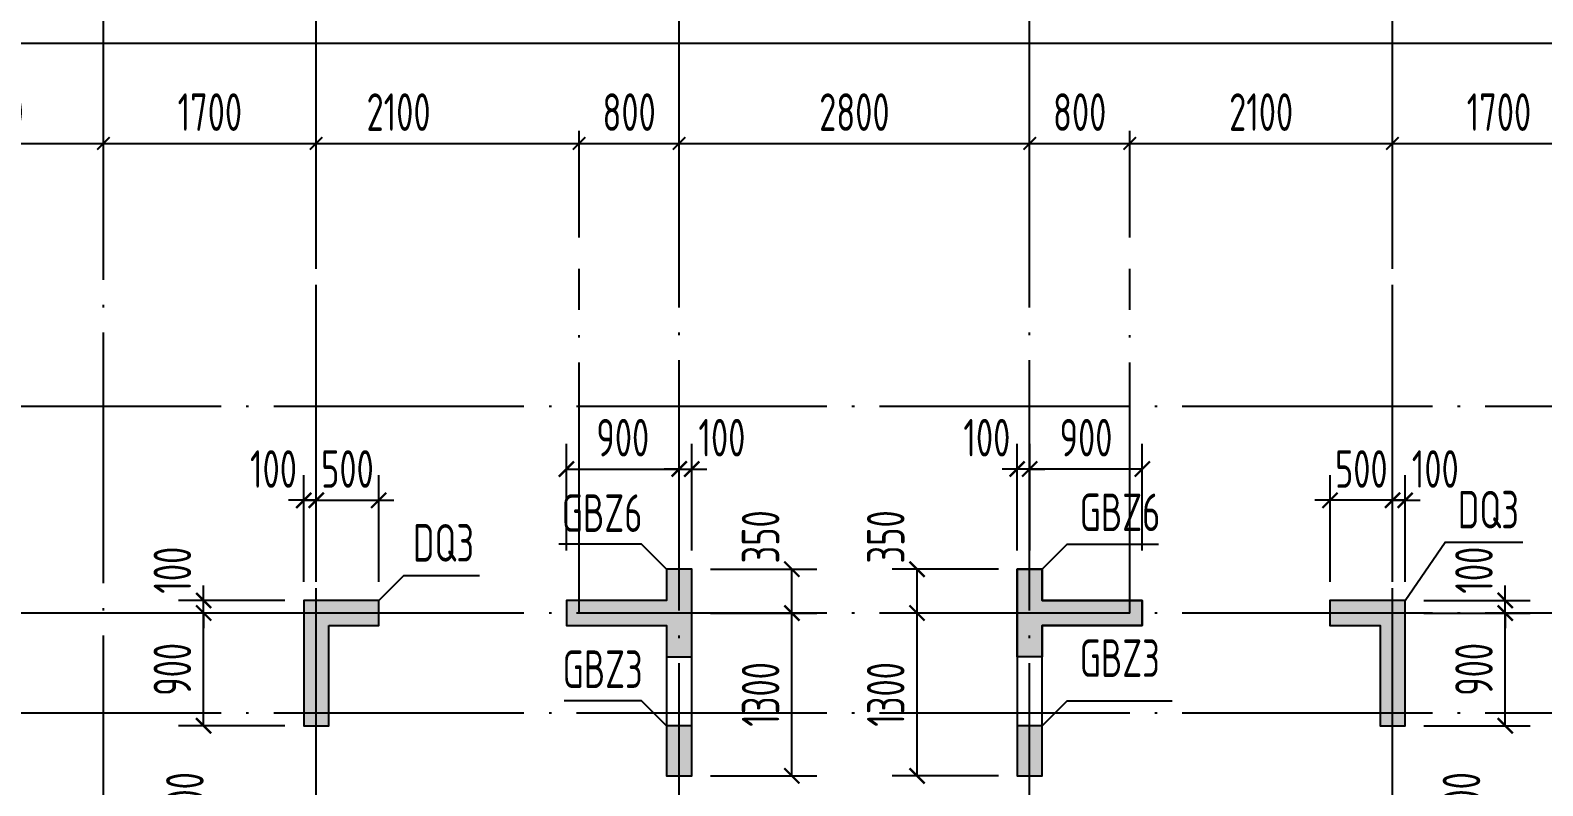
# Model space of a CAD drawing. Extents: x -812054 to 22247, y -644080 to 1003627.
# Drawn here: x -474868 to -462783, y -351005 to -344973 of the extents above; entities that cross this region are included whole.
import ezdxf
from ezdxf.enums import TextEntityAlignment as Align

# ---------------------------------------------------------------- set-up
doc = ezdxf.new("R2010")
doc.units = 0
doc.header["$LTSCALE"] = 1000
doc.linetypes.add('DOTE', pattern=[2.42, 2, -0.2, 0.02, -0.2])
doc.layers.get('0').update_dxf_attribs({"linetype": 'CONTINUOUS'})
doc.layers.get('DEFPOINTS').update_dxf_attribs({"linetype": 'CONTINUOUS'})
for name, color, linetype in [('A-AXIS', 1, 'CONTINUOUS'), ('A-DOTE', 10, 'DOTE'), ('S-Q墙实线', 6, 'CONTINUOUS'), ('S-Q墙标注', 3, 'CONTINUOUS'), ('S-X详图填充', 252, 'CONTINUOUS'), ('S-X详图实线', 4, 'CONTINUOUS'), ('S-Y一般标注', 3, 'CONTINUOUS'), ('S-Z柱编号', 6, 'CONTINUOUS')]:
    doc.layers.add(name, color=color, linetype=linetype)
doc.styles.add('TSSD_DIMENSION', font='Tssdeng.shx', dxfattribs={"width": 0.7, "bigfont": 'tssdchn.shx'})
doc.styles.add('TSSD_REIN', font='tssdeng.shx', dxfattribs={"width": 0.7, "height": 300, "bigfont": 'tssdchn.shx'})
doc.styles.add('结构文字', font='zstxt.shx', dxfattribs={"width": 0.7, "bigfont": 'zshz.shx'})
doc.dimstyles.new('STRUCK', dxfattribs={"dimtxt": 400, "dimasz": 121, "dimexe": 200, "dimexo": 150, "dimgap": 115, "dimtad": 1, "dimdec": 0, "dimdsep": 46, "dimtxsty": '结构文字', "dimblk": 'ARCHTICK', "dimcen": 400, "dimclrd": 3, "dimclre": 3, "dimclrt": 7, "dimadec": 0, "dimazin": 0, "dimtfac": 1, "dimtdec": 0, "dimtix": 1, "dimtmove": 2, "dimatfit": 3, "dimldrblk": '_DIMX', "dimfxl": 1, "dimtolj": 1, "dimtzin": 0, "dimarcsym": 0})
doc.dimstyles.new('TSSD_100_100', dxfattribs={"dimtxt": 300, "dimasz": 100, "dimexe": 100, "dimexo": 250, "dimgap": 100, "dimtad": 1, "dimdec": 0, "dimzin": 0, "dimdsep": 46, "dimtxsty": 'TSSD_DIMENSION', "dimblk": 'ARCHTICK', "dimcen": 0, "dimdle": 100, "dimclrt": 7, "dimadec": 0, "dimazin": 0, "dimtfac": 1, "dimtdec": 0, "dimtix": 1, "dimtmove": 2, "dimatfit": 3, "dimldrblk": 'ARCHTICK', "dimfxl": 1, "dimtolj": 1, "dimtzin": 0, "dimarcsym": 0})

# ---------------------------------------------------------------- blocks, each defined once
blk = doc.blocks.new('_ArchTick')
at = {"color": 0, "linetype": 'ByBlock', "const_width": 0.15}
blk.add_lwpolyline([(-0.5, -0.5), (0.5, 0.5)], dxfattribs=at)
blk = doc.blocks.new('*D139')
at = {"layer": 'DEFPOINTS', "color": 0, "transparency": 16777216}
for p in [(11100, 19250), (9300, 18250), (11100, 18250)]:
    blk.add_point(p, dxfattribs=at)
at = {"layer": 'S-Y一般标注', "color": 0, "lineweight": -2, "transparency": 16777216}
for p, q in [((9300, 18500), (9300, 19350)), ((11100, 18500), (11100, 19350)), ((9200, 19250), (11200, 19250))]:
    blk.add_line(p, q, dxfattribs=at)
at = {"layer": 'S-Y一般标注', "color": 0, "lineweight": -2, "transparency": 16777216, "xscale": 100, "yscale": 100, "zscale": 100, "rotation": 180}
blk.add_blockref('_ArchTick', (9300, 19250), dxfattribs=at)
at = {"layer": 'S-Y一般标注', "color": 0, "lineweight": -2, "transparency": 16777216, "xscale": 100, "yscale": 100, "zscale": 100}
blk.add_blockref('_ArchTick', (11100, 19250), dxfattribs=at)
at = {"layer": 'S-Y一般标注', "color": 7, "transparency": 16777216, "insert": (10200, 19500), "char_height": 300, "attachment_point": 5, "style": 'TSSD_DIMENSION'}
blk.add_mtext('\\A1;1800', dxfattribs=at)
blk = doc.blocks.new('*D140')
at = {"layer": 'DEFPOINTS', "color": 0, "transparency": 16777216}
for p in [(12800, 19250), (11100, 18250), (12800, 18250)]:
    blk.add_point(p, dxfattribs=at)
at = {"layer": 'S-Y一般标注', "color": 0, "lineweight": -2, "transparency": 16777216}
for p, q in [((11100, 18500), (11100, 19350)), ((12800, 18500), (12800, 19350)), ((11000, 19250), (12900, 19250))]:
    blk.add_line(p, q, dxfattribs=at)
at = {"layer": 'S-Y一般标注', "color": 0, "lineweight": -2, "transparency": 16777216, "xscale": 100, "yscale": 100, "zscale": 100, "rotation": 180}
blk.add_blockref('_ArchTick', (11100, 19250), dxfattribs=at)
at = {"layer": 'S-Y一般标注', "color": 0, "lineweight": -2, "transparency": 16777216, "xscale": 100, "yscale": 100, "zscale": 100}
blk.add_blockref('_ArchTick', (12800, 19250), dxfattribs=at)
at = {"layer": 'S-Y一般标注', "color": 7, "transparency": 16777216, "insert": (11950, 19500), "char_height": 300, "attachment_point": 5, "style": 'TSSD_DIMENSION'}
blk.add_mtext('\\A1;1700', dxfattribs=at)
blk = doc.blocks.new('*D141')
at = {"layer": 'DEFPOINTS', "color": 0, "transparency": 16777216}
for p in [(14900, 19250), (12800, 18250), (14900, 18250)]:
    blk.add_point(p, dxfattribs=at)
at = {"layer": 'S-Y一般标注', "color": 0, "lineweight": -2, "transparency": 16777216}
for p, q in [((12800, 18500), (12800, 19350)), ((14900, 18500), (14900, 19350)), ((12700, 19250), (15000, 19250))]:
    blk.add_line(p, q, dxfattribs=at)
at = {"layer": 'S-Y一般标注', "color": 0, "lineweight": -2, "transparency": 16777216, "xscale": 100, "yscale": 100, "zscale": 100, "rotation": 180}
blk.add_blockref('_ArchTick', (12800, 19250), dxfattribs=at)
at = {"layer": 'S-Y一般标注', "color": 0, "lineweight": -2, "transparency": 16777216, "xscale": 100, "yscale": 100, "zscale": 100}
blk.add_blockref('_ArchTick', (14900, 19250), dxfattribs=at)
at = {"layer": 'S-Y一般标注', "color": 7, "transparency": 16777216, "insert": (13458, 19500), "char_height": 300, "attachment_point": 5, "style": 'TSSD_DIMENSION'}
blk.add_mtext('\\A1;2100', dxfattribs=at)
blk = doc.blocks.new('*D142')
at = {"layer": 'DEFPOINTS', "color": 0, "transparency": 16777216}
for p in [(18500, 19250), (15700, 18250), (18500, 18250)]:
    blk.add_point(p, dxfattribs=at)
at = {"layer": 'S-Y一般标注', "color": 0, "lineweight": -2, "transparency": 16777216}
for p, q in [((15700, 18500), (15700, 19350)), ((18500, 18500), (18500, 19350)), ((15600, 19250), (18600, 19250))]:
    blk.add_line(p, q, dxfattribs=at)
at = {"layer": 'S-Y一般标注', "color": 0, "lineweight": -2, "transparency": 16777216, "xscale": 100, "yscale": 100, "zscale": 100, "rotation": 180}
blk.add_blockref('_ArchTick', (15700, 19250), dxfattribs=at)
at = {"layer": 'S-Y一般标注', "color": 0, "lineweight": -2, "transparency": 16777216, "xscale": 100, "yscale": 100, "zscale": 100}
blk.add_blockref('_ArchTick', (18500, 19250), dxfattribs=at)
at = {"layer": 'S-Y一般标注', "color": 7, "transparency": 16777216, "insert": (17100, 19500), "char_height": 300, "attachment_point": 5, "style": 'TSSD_DIMENSION'}
blk.add_mtext('\\A1;2800', dxfattribs=at)
blk = doc.blocks.new('*D143')
at = {"layer": 'DEFPOINTS', "color": 0, "transparency": 16777216}
for p in [(19300, 19250), (18500, 18250), (19300, 18250)]:
    blk.add_point(p, dxfattribs=at)
at = {"layer": 'S-Y一般标注', "color": 0, "lineweight": -2, "transparency": 16777216}
for p, q in [((18500, 18500), (18500, 19350)), ((19300, 18500), (19300, 19350)), ((18400, 19250), (19400, 19250))]:
    blk.add_line(p, q, dxfattribs=at)
at = {"layer": 'S-Y一般标注', "color": 0, "lineweight": -2, "transparency": 16777216, "xscale": 100, "yscale": 100, "zscale": 100, "rotation": 180}
blk.add_blockref('_ArchTick', (18500, 19250), dxfattribs=at)
at = {"layer": 'S-Y一般标注', "color": 0, "lineweight": -2, "transparency": 16777216, "xscale": 100, "yscale": 100, "zscale": 100}
blk.add_blockref('_ArchTick', (19300, 19250), dxfattribs=at)
at = {"layer": 'S-Y一般标注', "color": 7, "transparency": 16777216, "insert": (18900, 19500), "char_height": 300, "attachment_point": 5, "style": 'TSSD_DIMENSION'}
blk.add_mtext('\\A1;800', dxfattribs=at)
blk = doc.blocks.new('*D144')
at = {"layer": 'DEFPOINTS', "color": 0, "transparency": 16777216}
for p in [(23100, 19250), (21400, 18250), (23100, 18250)]:
    blk.add_point(p, dxfattribs=at)
at = {"layer": 'S-Y一般标注', "color": 0, "lineweight": -2, "transparency": 16777216}
for p, q in [((21400, 18500), (21400, 19350)), ((23100, 18500), (23100, 19350)), ((21300, 19250), (23200, 19250))]:
    blk.add_line(p, q, dxfattribs=at)
at = {"layer": 'S-Y一般标注', "color": 0, "lineweight": -2, "transparency": 16777216, "xscale": 100, "yscale": 100, "zscale": 100, "rotation": 180}
blk.add_blockref('_ArchTick', (21400, 19250), dxfattribs=at)
at = {"layer": 'S-Y一般标注', "color": 0, "lineweight": -2, "transparency": 16777216, "xscale": 100, "yscale": 100, "zscale": 100}
blk.add_blockref('_ArchTick', (23100, 19250), dxfattribs=at)
at = {"layer": 'S-Y一般标注', "color": 7, "transparency": 16777216, "insert": (22250, 19500), "char_height": 300, "attachment_point": 5, "style": 'TSSD_DIMENSION'}
blk.add_mtext('\\A1;1700', dxfattribs=at)
blk = doc.blocks.new('*D159')
at = {"layer": 'DEFPOINTS', "color": 0, "transparency": 16777216}
for p in [(54600, 20050), (4600, 18250), (54600, 18250)]:
    blk.add_point(p, dxfattribs=at)
at = {"layer": 'S-Y一般标注', "color": 0, "lineweight": -2, "transparency": 16777216}
for p, q in [((4600, 18500), (4600, 20150)), ((54600, 18500), (54600, 20150)), ((4500, 20050), (54700, 20050))]:
    blk.add_line(p, q, dxfattribs=at)
at = {"layer": 'S-Y一般标注', "color": 0, "lineweight": -2, "transparency": 16777216, "xscale": 100, "yscale": 100, "zscale": 100, "rotation": 180}
blk.add_blockref('_ArchTick', (4600, 20050), dxfattribs=at)
at = {"layer": 'S-Y一般标注', "color": 0, "lineweight": -2, "transparency": 16777216, "xscale": 100, "yscale": 100, "zscale": 100}
blk.add_blockref('_ArchTick', (54600, 20050), dxfattribs=at)
at = {"layer": 'S-Y一般标注', "color": 7, "transparency": 16777216, "insert": (29600, 20300), "char_height": 300, "attachment_point": 5, "style": 'TSSD_DIMENSION'}
blk.add_mtext('\\A1;50000', dxfattribs=at)
blk = doc.blocks.new('*D170')
at = {"layer": 'DEFPOINTS', "color": 0, "transparency": 16777216}
for p in [(15700, 19250), (14900, 18250), (15700, 18250)]:
    blk.add_point(p, dxfattribs=at)
at = {"layer": 'S-Y一般标注', "color": 0, "lineweight": -2, "transparency": 16777216}
for p, q in [((14900, 18500), (14900, 19350)), ((15700, 18500), (15700, 19350)), ((14800, 19250), (15800, 19250))]:
    blk.add_line(p, q, dxfattribs=at)
at = {"layer": 'S-Y一般标注', "color": 0, "lineweight": -2, "transparency": 16777216, "xscale": 100, "yscale": 100, "zscale": 100, "rotation": 180}
blk.add_blockref('_ArchTick', (14900, 19250), dxfattribs=at)
at = {"layer": 'S-Y一般标注', "color": 0, "lineweight": -2, "transparency": 16777216, "xscale": 100, "yscale": 100, "zscale": 100}
blk.add_blockref('_ArchTick', (15700, 19250), dxfattribs=at)
at = {"layer": 'S-Y一般标注', "color": 7, "transparency": 16777216, "insert": (15300, 19500), "char_height": 300, "attachment_point": 5, "style": 'TSSD_DIMENSION'}
blk.add_mtext('\\A1;800', dxfattribs=at)
blk = doc.blocks.new('*D171')
at = {"layer": 'DEFPOINTS', "color": 0, "transparency": 16777216}
for p in [(21400, 19250), (19300, 18250), (21400, 18250)]:
    blk.add_point(p, dxfattribs=at)
at = {"layer": 'S-Y一般标注', "color": 0, "lineweight": -2, "transparency": 16777216}
for p, q in [((19300, 18500), (19300, 19350)), ((21400, 18500), (21400, 19350)), ((19200, 19250), (21500, 19250))]:
    blk.add_line(p, q, dxfattribs=at)
at = {"layer": 'S-Y一般标注', "color": 0, "lineweight": -2, "transparency": 16777216, "xscale": 100, "yscale": 100, "zscale": 100, "rotation": 180}
blk.add_blockref('_ArchTick', (19300, 19250), dxfattribs=at)
at = {"layer": 'S-Y一般标注', "color": 0, "lineweight": -2, "transparency": 16777216, "xscale": 100, "yscale": 100, "zscale": 100}
blk.add_blockref('_ArchTick', (21400, 19250), dxfattribs=at)
at = {"layer": 'S-Y一般标注', "color": 7, "transparency": 16777216, "insert": (20350, 19500), "char_height": 300, "attachment_point": 5, "style": 'TSSD_DIMENSION'}
blk.add_mtext('\\A1;2100', dxfattribs=at)
blk = doc.blocks.new('*D2036')
at = {"layer": 'DEFPOINTS', "color": 0, "transparency": 16777216}
for p in [(-474183, -351326), (-474183, -351426), (-473383, -351326)]:
    blk.add_point(p, dxfattribs=at)
at = {"layer": 'S-Q墙标注', "color": 3, "lineweight": -2, "transparency": 16777216}
for p, q in [((-473383, -351326), (-473383, -351205)), ((-474033, -351326), (-473183, -351326)), ((-474033, -351426), (-473183, -351426)), ((-473383, -351426), (-473383, -351326)), ((-473383, -351426), (-473383, -351547))]:
    blk.add_line(p, q, dxfattribs=at)
at = {"layer": 'S-Q墙标注', "color": 3, "lineweight": -2, "transparency": 16777216, "xscale": 121, "yscale": 121, "zscale": 121}
for p, rotation in [((-473383, -351326), 270), ((-473383, -351426), 90)]:
    blk.add_blockref('_ArchTick', p, dxfattribs=dict(at, rotation=rotation))
at = {"layer": 'S-Q墙标注', "color": 7, "transparency": 16777216, "insert": (-473633, -351084), "char_height": 300, "attachment_point": 5, "rotation": 90, "style": 'TSSD_REIN'}
blk.add_mtext('\\A1;100', dxfattribs=at)
blk = doc.blocks.new('_DIMX')
blk.add_line((-150, 0), (150, 0))
at = {"const_width": 50}
blk.add_lwpolyline([(-70, -70), (70, 70)], dxfattribs=at)
blk = doc.blocks.new('*D2043')
at = {"layer": 'DEFPOINTS', "color": 0, "transparency": 16777216}
for p in [(-473483, -349626), (-472683, -349626), (-472683, -350526)]:
    blk.add_point(p, dxfattribs=at)
at = {"layer": 'S-Q墙标注', "color": 3, "lineweight": -2, "transparency": 16777216}
for p, q in [((-472833, -349626), (-473683, -349626)), ((-473483, -350526), (-473483, -349626)), ((-472833, -350526), (-473683, -350526))]:
    blk.add_line(p, q, dxfattribs=at)
at = {"layer": 'S-Q墙标注', "color": 3, "lineweight": -2, "transparency": 16777216, "xscale": 121, "yscale": 121, "zscale": 121}
for p, rotation in [((-473483, -349626), 90), ((-473483, -350526), 270)]:
    blk.add_blockref('_ArchTick', p, dxfattribs=dict(at, rotation=rotation))
at = {"layer": 'S-Q墙标注', "color": 7, "transparency": 16777216, "insert": (-473733, -350076), "char_height": 300, "attachment_point": 5, "rotation": 90, "style": 'TSSD_REIN'}
blk.add_mtext('\\A1;900', dxfattribs=at)
blk = doc.blocks.new('*D2044')
at = {"layer": 'DEFPOINTS', "color": 0, "transparency": 16777216}
for p in [(-473483, -349526), (-472683, -349526), (-472683, -349626)]:
    blk.add_point(p, dxfattribs=at)
at = {"layer": 'S-Q墙标注', "color": 3, "lineweight": -2, "transparency": 16777216}
for p, q in [((-473483, -349526), (-473483, -349405)), ((-472833, -349526), (-473683, -349526)), ((-473483, -349626), (-473483, -349526)), ((-472833, -349626), (-473683, -349626)), ((-473483, -349626), (-473483, -349747))]:
    blk.add_line(p, q, dxfattribs=at)
at = {"layer": 'S-Q墙标注', "color": 3, "lineweight": -2, "transparency": 16777216, "xscale": 121, "yscale": 121, "zscale": 121}
for p, rotation in [((-473483, -349526), 270), ((-473483, -349626), 90)]:
    blk.add_blockref('_ArchTick', p, dxfattribs=dict(at, rotation=rotation))
at = {"layer": 'S-Q墙标注', "color": 7, "transparency": 16777216, "insert": (-473733, -349284), "char_height": 300, "attachment_point": 5, "rotation": 90, "style": 'TSSD_REIN'}
blk.add_mtext('\\A1;100', dxfattribs=at)
blk = doc.blocks.new('*D2045')
at = {"layer": 'DEFPOINTS', "color": 0, "transparency": 16777216}
for p in [(-472583, -348726), (-472683, -349526), (-472583, -349526)]:
    blk.add_point(p, dxfattribs=at)
at = {"layer": 'S-Q墙标注', "color": 3, "lineweight": -2, "transparency": 16777216}
for p, q in [((-472683, -349376), (-472683, -348526)), ((-472583, -349376), (-472583, -348526)), ((-472683, -348726), (-472804, -348726)), ((-472683, -348726), (-472583, -348726)), ((-472583, -348726), (-472462, -348726))]:
    blk.add_line(p, q, dxfattribs=at)
at = {"layer": 'S-Q墙标注', "color": 3, "lineweight": -2, "transparency": 16777216, "xscale": 121, "yscale": 121, "zscale": 121}
blk.add_blockref('_ArchTick', (-472683, -348726), dxfattribs=at)
at = {"layer": 'S-Q墙标注', "color": 3, "lineweight": -2, "transparency": 16777216, "xscale": 121, "yscale": 121, "zscale": 121, "rotation": 180}
blk.add_blockref('_ArchTick', (-472583, -348726), dxfattribs=at)
at = {"layer": 'S-Q墙标注', "color": 7, "transparency": 16777216, "insert": (-472925, -348476), "char_height": 300, "attachment_point": 5, "style": 'TSSD_REIN'}
blk.add_mtext('\\A1;100', dxfattribs=at)
blk = doc.blocks.new('*D2046')
at = {"layer": 'DEFPOINTS', "color": 0, "transparency": 16777216}
for p in [(-472084, -348726), (-472583, -349526), (-472084, -349526)]:
    blk.add_point(p, dxfattribs=at)
at = {"layer": 'S-Q墙标注', "color": 3, "lineweight": -2, "transparency": 16777216}
for p, q in [((-472583, -349376), (-472583, -348526)), ((-472084, -349376), (-472084, -348526)), ((-472583, -348726), (-472704, -348726)), ((-472583, -348726), (-472084, -348726)), ((-472084, -348726), (-471963, -348726))]:
    blk.add_line(p, q, dxfattribs=at)
at = {"layer": 'S-Q墙标注', "color": 3, "lineweight": -2, "transparency": 16777216, "xscale": 121, "yscale": 121, "zscale": 121}
blk.add_blockref('_ArchTick', (-472583, -348726), dxfattribs=at)
at = {"layer": 'S-Q墙标注', "color": 3, "lineweight": -2, "transparency": 16777216, "xscale": 121, "yscale": 121, "zscale": 121, "rotation": 180}
blk.add_blockref('_ArchTick', (-472084, -348726), dxfattribs=at)
at = {"layer": 'S-Q墙标注', "color": 7, "transparency": 16777216, "insert": (-472334, -348476), "char_height": 300, "attachment_point": 5, "style": 'TSSD_REIN'}
blk.add_mtext('\\A1;500', dxfattribs=at)
blk = doc.blocks.new('*D2067')
at = {"layer": 'DEFPOINTS', "color": 0, "transparency": 16777216}
for p in [(-463183, -351326), (-462383, -351326), (-462383, -351426)]:
    blk.add_point(p, dxfattribs=at)
at = {"layer": 'S-Q墙标注', "color": 3, "lineweight": -2, "transparency": 16777216}
for p, q in [((-463183, -351326), (-463183, -351205)), ((-462533, -351326), (-463383, -351326)), ((-462533, -351426), (-463383, -351426)), ((-463183, -351426), (-463183, -351326)), ((-463183, -351426), (-463183, -351547))]:
    blk.add_line(p, q, dxfattribs=at)
at = {"layer": 'S-Q墙标注', "color": 3, "lineweight": -2, "transparency": 16777216, "xscale": 121, "yscale": 121, "zscale": 121}
for p, rotation in [((-463183, -351326), 270), ((-463183, -351426), 90)]:
    blk.add_blockref('_ArchTick', p, dxfattribs=dict(at, rotation=rotation))
at = {"layer": 'S-Q墙标注', "color": 7, "transparency": 16777216, "insert": (-463433, -351084), "char_height": 300, "attachment_point": 5, "rotation": 90, "style": 'TSSD_REIN'}
blk.add_mtext('\\A1;100', dxfattribs=at)
blk = doc.blocks.new('*D2074')
at = {"layer": 'DEFPOINTS', "color": 0, "transparency": 16777216}
for p in [(-463883, -349626), (-463083, -349626), (-463883, -350526)]:
    blk.add_point(p, dxfattribs=at)
at = {"layer": 'S-Q墙标注', "color": 3, "lineweight": -2, "transparency": 16777216}
for p, q in [((-463733, -349626), (-462883, -349626)), ((-463083, -350526), (-463083, -349626)), ((-463733, -350526), (-462883, -350526))]:
    blk.add_line(p, q, dxfattribs=at)
at = {"layer": 'S-Q墙标注', "color": 3, "lineweight": -2, "transparency": 16777216, "xscale": 121, "yscale": 121, "zscale": 121}
for p, rotation in [((-463083, -349626), 90), ((-463083, -350526), 270)]:
    blk.add_blockref('_ArchTick', p, dxfattribs=dict(at, rotation=rotation))
at = {"layer": 'S-Q墙标注', "color": 7, "transparency": 16777216, "insert": (-463333, -350076), "char_height": 300, "attachment_point": 5, "rotation": 90, "style": 'TSSD_REIN'}
blk.add_mtext('\\A1;900', dxfattribs=at)
blk = doc.blocks.new('*D2075')
at = {"layer": 'DEFPOINTS', "color": 0, "transparency": 16777216}
for p in [(-463883, -349526), (-463083, -349526), (-463883, -349626)]:
    blk.add_point(p, dxfattribs=at)
at = {"layer": 'S-Q墙标注', "color": 3, "lineweight": -2, "transparency": 16777216}
for p, q in [((-463083, -349526), (-463083, -349405)), ((-463733, -349526), (-462883, -349526)), ((-463083, -349626), (-463083, -349526)), ((-463733, -349626), (-462883, -349626)), ((-463083, -349626), (-463083, -349747))]:
    blk.add_line(p, q, dxfattribs=at)
at = {"layer": 'S-Q墙标注', "color": 3, "lineweight": -2, "transparency": 16777216, "xscale": 121, "yscale": 121, "zscale": 121}
for p, rotation in [((-463083, -349526), 270), ((-463083, -349626), 90)]:
    blk.add_blockref('_ArchTick', p, dxfattribs=dict(at, rotation=rotation))
at = {"layer": 'S-Q墙标注', "color": 7, "transparency": 16777216, "insert": (-463333, -349284), "char_height": 300, "attachment_point": 5, "rotation": 90, "style": 'TSSD_REIN'}
blk.add_mtext('\\A1;100', dxfattribs=at)
blk = doc.blocks.new('*D2076')
at = {"layer": 'DEFPOINTS', "color": 0, "transparency": 16777216}
for p in [(-463983, -348726), (-463983, -349526), (-463883, -349526)]:
    blk.add_point(p, dxfattribs=at)
at = {"layer": 'S-Q墙标注', "color": 3, "lineweight": -2, "transparency": 16777216}
for p, q in [((-463983, -349376), (-463983, -348526)), ((-463883, -349376), (-463883, -348526)), ((-463983, -348726), (-464104, -348726)), ((-463883, -348726), (-463983, -348726)), ((-463883, -348726), (-463762, -348726))]:
    blk.add_line(p, q, dxfattribs=at)
at = {"layer": 'S-Q墙标注', "color": 3, "lineweight": -2, "transparency": 16777216, "xscale": 121, "yscale": 121, "zscale": 121}
blk.add_blockref('_ArchTick', (-463983, -348726), dxfattribs=at)
at = {"layer": 'S-Q墙标注', "color": 3, "lineweight": -2, "transparency": 16777216, "xscale": 121, "yscale": 121, "zscale": 121, "rotation": 180}
blk.add_blockref('_ArchTick', (-463883, -348726), dxfattribs=at)
at = {"layer": 'S-Q墙标注', "color": 7, "transparency": 16777216, "insert": (-463642, -348476), "char_height": 300, "attachment_point": 5, "style": 'TSSD_REIN'}
blk.add_mtext('\\A1;100', dxfattribs=at)
blk = doc.blocks.new('*D2077')
at = {"layer": 'DEFPOINTS', "color": 0, "transparency": 16777216}
for p in [(-464483, -348726), (-464483, -349526), (-463983, -349526)]:
    blk.add_point(p, dxfattribs=at)
at = {"layer": 'S-Q墙标注', "color": 3, "lineweight": -2, "transparency": 16777216}
for p, q in [((-464483, -349376), (-464483, -348526)), ((-463983, -349376), (-463983, -348526)), ((-464483, -348726), (-464604, -348726)), ((-463983, -348726), (-464483, -348726)), ((-463983, -348726), (-463862, -348726))]:
    blk.add_line(p, q, dxfattribs=at)
at = {"layer": 'S-Q墙标注', "color": 3, "lineweight": -2, "transparency": 16777216, "xscale": 121, "yscale": 121, "zscale": 121}
blk.add_blockref('_ArchTick', (-464483, -348726), dxfattribs=at)
at = {"layer": 'S-Q墙标注', "color": 3, "lineweight": -2, "transparency": 16777216, "xscale": 121, "yscale": 121, "zscale": 121, "rotation": 180}
blk.add_blockref('_ArchTick', (-463983, -348726), dxfattribs=at)
at = {"layer": 'S-Q墙标注', "color": 7, "transparency": 16777216, "insert": (-464233, -348476), "char_height": 300, "attachment_point": 5, "style": 'TSSD_REIN'}
blk.add_mtext('\\A1;500', dxfattribs=at)
blk = doc.blocks.new('*D2390')
at = {"layer": 'DEFPOINTS', "color": 0, "transparency": 16777216}
for p in [(-469583, -349626), (-468783, -349626), (-469583, -350926)]:
    blk.add_point(p, dxfattribs=at)
at = {"layer": 'S-Q墙标注', "color": 3, "lineweight": -2, "transparency": 16777216}
for p, q in [((-469433, -349626), (-468583, -349626)), ((-468783, -350926), (-468783, -349626)), ((-469433, -350926), (-468583, -350926))]:
    blk.add_line(p, q, dxfattribs=at)
at = {"layer": 'S-Q墙标注', "color": 3, "lineweight": -2, "transparency": 16777216, "xscale": 121, "yscale": 121, "zscale": 121}
for p, rotation in [((-468783, -349626), 90), ((-468783, -350926), 270)]:
    blk.add_blockref('_ArchTick', p, dxfattribs=dict(at, rotation=rotation))
at = {"layer": 'S-Q墙标注', "color": 7, "transparency": 16777216, "insert": (-469033, -350276), "char_height": 300, "attachment_point": 5, "rotation": 90, "style": 'TSSD_REIN'}
blk.add_mtext('\\A1;1300', dxfattribs=at)
blk = doc.blocks.new('*D2391')
at = {"layer": 'DEFPOINTS', "color": 0, "transparency": 16777216}
for p in [(-469583, -349276), (-468783, -349276), (-469583, -349626)]:
    blk.add_point(p, dxfattribs=at)
at = {"layer": 'S-Q墙标注', "color": 3, "lineweight": -2, "transparency": 16777216}
for p, q in [((-469433, -349276), (-468583, -349276)), ((-468783, -349626), (-468783, -349276)), ((-469433, -349626), (-468583, -349626))]:
    blk.add_line(p, q, dxfattribs=at)
at = {"layer": 'S-Q墙标注', "color": 3, "lineweight": -2, "transparency": 16777216, "xscale": 121, "yscale": 121, "zscale": 121}
for p, rotation in [((-468783, -349276), 90), ((-468783, -349626), 270)]:
    blk.add_blockref('_ArchTick', p, dxfattribs=dict(at, rotation=rotation))
at = {"layer": 'S-Q墙标注', "color": 7, "transparency": 16777216, "insert": (-469033, -349018), "char_height": 300, "attachment_point": 5, "rotation": 90, "style": 'TSSD_REIN'}
blk.add_mtext('\\A1;350', dxfattribs=at)
blk = doc.blocks.new('*D2392')
at = {"layer": 'DEFPOINTS', "color": 0, "transparency": 16777216}
for p in [(-469683, -348476), (-470584, -349276), (-469683, -349276)]:
    blk.add_point(p, dxfattribs=at)
at = {"layer": 'S-Q墙标注', "color": 3, "lineweight": -2, "transparency": 16777216}
for p, q in [((-470584, -349126), (-470584, -348276)), ((-469683, -349126), (-469683, -348276)), ((-470584, -348476), (-469683, -348476))]:
    blk.add_line(p, q, dxfattribs=at)
at = {"layer": 'S-Q墙标注', "color": 3, "lineweight": -2, "transparency": 16777216, "xscale": 121, "yscale": 121, "zscale": 121, "rotation": 180}
blk.add_blockref('_ArchTick', (-470584, -348476), dxfattribs=at)
at = {"layer": 'S-Q墙标注', "color": 3, "lineweight": -2, "transparency": 16777216, "xscale": 121, "yscale": 121, "zscale": 121}
blk.add_blockref('_ArchTick', (-469683, -348476), dxfattribs=at)
at = {"layer": 'S-Q墙标注', "color": 7, "transparency": 16777216, "insert": (-470134, -348226), "char_height": 300, "attachment_point": 5, "style": 'TSSD_REIN'}
blk.add_mtext('\\A1;900', dxfattribs=at)
blk = doc.blocks.new('*D2393')
at = {"layer": 'DEFPOINTS', "color": 0, "transparency": 16777216}
for p in [(-469583, -348476), (-469683, -349276), (-469583, -349276)]:
    blk.add_point(p, dxfattribs=at)
at = {"layer": 'S-Q墙标注', "color": 3, "lineweight": -2, "transparency": 16777216}
for p, q in [((-469683, -349126), (-469683, -348276)), ((-469583, -349126), (-469583, -348276)), ((-469683, -348476), (-469804, -348476)), ((-469683, -348476), (-469583, -348476)), ((-469583, -348476), (-469462, -348476))]:
    blk.add_line(p, q, dxfattribs=at)
at = {"layer": 'S-Q墙标注', "color": 3, "lineweight": -2, "transparency": 16777216, "xscale": 121, "yscale": 121, "zscale": 121}
blk.add_blockref('_ArchTick', (-469683, -348476), dxfattribs=at)
at = {"layer": 'S-Q墙标注', "color": 3, "lineweight": -2, "transparency": 16777216, "xscale": 121, "yscale": 121, "zscale": 121, "rotation": 180}
blk.add_blockref('_ArchTick', (-469583, -348476), dxfattribs=at)
at = {"layer": 'S-Q墙标注', "color": 7, "transparency": 16777216, "insert": (-469342, -348226), "char_height": 300, "attachment_point": 5, "style": 'TSSD_REIN'}
blk.add_mtext('\\A1;100', dxfattribs=at)
blk = doc.blocks.new('*D2394')
at = {"layer": 'DEFPOINTS', "color": 0, "transparency": 16777216}
for p in [(-467783, -349626), (-466983, -349626), (-466983, -350926)]:
    blk.add_point(p, dxfattribs=at)
at = {"layer": 'S-Q墙标注', "color": 3, "lineweight": -2, "transparency": 16777216}
for p, q in [((-467133, -349626), (-467983, -349626)), ((-467783, -350926), (-467783, -349626)), ((-467133, -350926), (-467983, -350926))]:
    blk.add_line(p, q, dxfattribs=at)
at = {"layer": 'S-Q墙标注', "color": 3, "lineweight": -2, "transparency": 16777216, "xscale": 121, "yscale": 121, "zscale": 121}
for p, rotation in [((-467783, -349626), 90), ((-467783, -350926), 270)]:
    blk.add_blockref('_ArchTick', p, dxfattribs=dict(at, rotation=rotation))
at = {"layer": 'S-Q墙标注', "color": 7, "transparency": 16777216, "insert": (-468033, -350276), "char_height": 300, "attachment_point": 5, "rotation": 90, "style": 'TSSD_REIN'}
blk.add_mtext('\\A1;1300', dxfattribs=at)
blk = doc.blocks.new('*D2395')
at = {"layer": 'DEFPOINTS', "color": 0, "transparency": 16777216}
for p in [(-467783, -349276), (-466983, -349276), (-466983, -349626)]:
    blk.add_point(p, dxfattribs=at)
at = {"layer": 'S-Q墙标注', "color": 3, "lineweight": -2, "transparency": 16777216}
for p, q in [((-467133, -349276), (-467983, -349276)), ((-467783, -349626), (-467783, -349276)), ((-467133, -349626), (-467983, -349626))]:
    blk.add_line(p, q, dxfattribs=at)
at = {"layer": 'S-Q墙标注', "color": 3, "lineweight": -2, "transparency": 16777216, "xscale": 121, "yscale": 121, "zscale": 121}
for p, rotation in [((-467783, -349276), 90), ((-467783, -349626), 270)]:
    blk.add_blockref('_ArchTick', p, dxfattribs=dict(at, rotation=rotation))
at = {"layer": 'S-Q墙标注', "color": 7, "transparency": 16777216, "insert": (-468033, -349018), "char_height": 300, "attachment_point": 5, "rotation": 90, "style": 'TSSD_REIN'}
blk.add_mtext('\\A1;350', dxfattribs=at)
blk = doc.blocks.new('*D2396')
at = {"layer": 'DEFPOINTS', "color": 0, "transparency": 16777216}
for p in [(-466883, -348476), (-466883, -349276), (-465983, -349276)]:
    blk.add_point(p, dxfattribs=at)
at = {"layer": 'S-Q墙标注', "color": 3, "lineweight": -2, "transparency": 16777216}
for p, q in [((-466883, -349126), (-466883, -348276)), ((-465983, -349126), (-465983, -348276)), ((-465983, -348476), (-466883, -348476))]:
    blk.add_line(p, q, dxfattribs=at)
at = {"layer": 'S-Q墙标注', "color": 3, "lineweight": -2, "transparency": 16777216, "xscale": 121, "yscale": 121, "zscale": 121, "rotation": 180}
blk.add_blockref('_ArchTick', (-466883, -348476), dxfattribs=at)
at = {"layer": 'S-Q墙标注', "color": 3, "lineweight": -2, "transparency": 16777216, "xscale": 121, "yscale": 121, "zscale": 121}
blk.add_blockref('_ArchTick', (-465983, -348476), dxfattribs=at)
at = {"layer": 'S-Q墙标注', "color": 7, "transparency": 16777216, "insert": (-466433, -348226), "char_height": 300, "attachment_point": 5, "style": 'TSSD_REIN'}
blk.add_mtext('\\A1;900', dxfattribs=at)
blk = doc.blocks.new('*D2397')
at = {"layer": 'DEFPOINTS', "color": 0, "transparency": 16777216}
for p in [(-466983, -348476), (-466983, -349276), (-466883, -349276)]:
    blk.add_point(p, dxfattribs=at)
at = {"layer": 'S-Q墙标注', "color": 3, "lineweight": -2, "transparency": 16777216}
for p, q in [((-466983, -349126), (-466983, -348276)), ((-466883, -349126), (-466883, -348276)), ((-466983, -348476), (-467104, -348476)), ((-466883, -348476), (-466983, -348476)), ((-466883, -348476), (-466762, -348476))]:
    blk.add_line(p, q, dxfattribs=at)
at = {"layer": 'S-Q墙标注', "color": 3, "lineweight": -2, "transparency": 16777216, "xscale": 121, "yscale": 121, "zscale": 121}
blk.add_blockref('_ArchTick', (-466983, -348476), dxfattribs=at)
at = {"layer": 'S-Q墙标注', "color": 3, "lineweight": -2, "transparency": 16777216, "xscale": 121, "yscale": 121, "zscale": 121, "rotation": 180}
blk.add_blockref('_ArchTick', (-466883, -348476), dxfattribs=at)
at = {"layer": 'S-Q墙标注', "color": 7, "transparency": 16777216, "insert": (-467225, -348226), "char_height": 300, "attachment_point": 5, "style": 'TSSD_REIN'}
blk.add_mtext('\\A1;100', dxfattribs=at)
blk = doc.blocks.new('20210726.16395156')
at = {"layer": 'A-AXIS'}
for p, q in [((11100, 18249.9), (11100, 21049.9)), ((12800, 18249.9), (12800, 21049.9)), ((15700, 18249.9), (15700, 21049.9)), ((18500, 18249.9), (18500, 21049.9)), ((21400, 18249.9), (21400, 21049.9))]:
    blk.add_line(p, q, dxfattribs=at)
at = {"layer": 'A-DOTE'}
for p, q in [((11100, 10900), (11100, 18249.9)), ((12800, 13700), (12800, 18249.9)), ((14900, 15500), (14900, 18249.9)), ((15700, 13100.3), (15700, 18249.9)), ((18500, 13100.3), (18500, 18249.9)), ((19300, 15500), (19300, 18249.9)), ((21400, 13700), (21400, 18249.9)), ((55600, 17150), (3600, 17150)), ((55600, 15500), (3600, 15500)), ((55600, 14700), (3600, 14700))]:
    blk.add_line(p, q, dxfattribs=at)
at = {"layer": 'S-Y一般标注'}
for base, p1, p2, picture, middle in [((54600, 20049.9), (4600, 18249.9), (54600, 18249.9), '*D159', (29600, 20299.9)), ((11100, 19249.9), (9300, 18249.9), (11100, 18249.9), '*D139', (10200, 19499.9)), ((12800, 19249.9), (11100, 18249.9), (12800, 18249.9), '*D140', (11950, 19499.9)), ((15700, 19249.9), (14900, 18249.9), (15700, 18249.9), '*D170', (15300, 19499.9)), ((18500, 19249.9), (15700, 18249.9), (18500, 18249.9), '*D142', (17100, 19499.9)), ((19300, 19249.9), (18500, 18249.9), (19300, 18249.9), '*D143', (18900, 19499.9)), ((21400, 19249.9), (19300, 18249.9), (21400, 18249.9), '*D171', (20350, 19499.9)), ((23100, 19249.9), (21400, 18249.9), (23100, 18249.9), '*D144', (22250, 19499.9))]:
    dim = blk.add_linear_dim(base=base, p1=p1, p2=p2, dimstyle='TSSD_100_100', dxfattribs=at)
    dim.commit()
    dim.dimension.update_dxf_attribs({"geometry": picture, "text_midpoint": middle})
dim = blk.add_linear_dim(base=(14900, 19249.9), p1=(12800, 18249.9), p2=(14900, 18249.9), dimstyle='TSSD_100_100', dxfattribs=at)
dim.commit()
dim.dimension.update_dxf_attribs({"geometry": '*D141', "text_midpoint": (13458.1, 19499.9), "dimtype": 160})

msp = doc.modelspace()

# ---------------------------------------------------------------- hatches: boundary and pattern name
at = {"layer": 'S-X详图填充'}
h = msp.add_hatch(color=256, dxfattribs=at)
h.dxf.hatch_style = 1
h.paths.add_polyline_path([(-469783.47, -349976.73), (-469583.47, -349976.73), (-469583.47, -349276.27), (-469783.47, -349276.27), (-469783.47, -349526.27), (-470583.59, -349526.27), (-470583.59, -349726.27), (-469783.47, -349726.27)])
h = msp.add_hatch(color=256, dxfattribs=at)
h.dxf.hatch_style = 1
h.paths.add_polyline_path([(-466783.47, -349976.73), (-466983.47, -349976.73), (-466983.47, -349276.27), (-466783.47, -349276.27), (-466783.47, -349526.27), (-465983.34, -349526.27), (-465983.34, -349726.27), (-466783.47, -349726.27)])
h = msp.add_hatch(color=256, dxfattribs=at)
h.dxf.hatch_style = 1
h.paths.add_polyline_path([(-472483.47, -349726.27), (-472083.55, -349726.27), (-472083.55, -349526.27), (-472683.47, -349526.27), (-472683.47, -350526.27), (-472483.47, -350526.27)])
h = msp.add_hatch(color=256, dxfattribs=at)
h.dxf.hatch_style = 1
h.paths.add_polyline_path([(-463883.47, -349526.27), (-464483.38, -349526.27), (-464483.38, -349726.27), (-464083.47, -349726.27), (-464083.47, -350526.27), (-463883.47, -350526.27)])
h = msp.add_hatch(color=256, dxfattribs=at)
h.dxf.hatch_style = 1
h.paths.add_polyline_path([(-469583.47, -350526.27), (-469783.47, -350526.27), (-469783.47, -350926.27), (-469583.47, -350926.27)])
h = msp.add_hatch(color=256, dxfattribs=at)
h.dxf.hatch_style = 1
h.paths.add_polyline_path([(-466783.47, -350526.27), (-466983.47, -350526.27), (-466983.47, -350926.27), (-466783.47, -350926.27)])

# ---------------------------------------------------------------- linework, layer by layer
at = {"layer": 'S-Q墙实线'}
msp.add_lwpolyline([(-469583.47, -349626.27), (-469583.47, -349276.27), (-469783.47, -349276.27), (-469783.47, -349526.27), (-470583.59, -349526.27), (-470583.59, -349726.27), (-469783.47, -349726.27), (-469783.47, -350926.27), (-469583.47, -350926.27), (-469583.47, -349626.27)], dxfattribs=at)
for points in [[(-466983.47, -349626.27), (-466983.47, -350926.27), (-466783.47, -350926.27), (-466783.47, -349726.27), (-465983.86, -349726.27), (-465983.86, -349526.27), (-466783.47, -349526.27), (-466783.47, -349276.27), (-466983.47, -349276.27)], [(-472483.47, -349726.27), (-472083.55, -349726.27), (-472083.55, -349526.27), (-472683.47, -349526.27), (-472683.47, -350526.27), (-472483.47, -350526.27)], [(-463883.47, -349526.27), (-464483.38, -349526.27), (-464483.38, -349726.27), (-464083.47, -349726.27), (-464083.47, -350526.27), (-463883.47, -350526.27)]]:
    msp.add_lwpolyline(points, close=True, dxfattribs=at)
at = {"layer": 'S-X详图实线'}
for points in [[(-469783.47, -349976.73), (-469583.47, -349976.73), (-469583.47, -349276.27), (-469783.47, -349276.27), (-469783.47, -349526.27), (-470583.59, -349526.27), (-470583.59, -349726.27), (-469783.47, -349726.27), (-469783.47, -349726.27)], [(-466783.47, -349976.73), (-466983.47, -349976.73), (-466983.47, -349276.27), (-466783.47, -349276.27), (-466783.47, -349526.27), (-465983.34, -349526.27), (-465983.34, -349726.27), (-466783.47, -349726.27), (-466783.47, -349726.27)], [(-472483.47, -349726.27), (-472083.55, -349726.27), (-472083.55, -349526.27), (-472683.47, -349526.27), (-472683.47, -350526.27), (-472483.47, -350526.27), (-472483.47, -349726.27)], [(-463883.47, -349526.27), (-464483.38, -349526.27), (-464483.38, -349726.27), (-464083.47, -349726.27), (-464083.47, -350526.27), (-463883.47, -350526.27), (-463883.47, -349526.27)], [(-469583.47, -350526.27), (-469783.47, -350526.27), (-469783.47, -350926.27), (-469583.47, -350926.27), (-469583.47, -350526.27)], [(-466783.47, -350526.27), (-466983.47, -350526.27), (-466983.47, -350926.27), (-466783.47, -350926.27), (-466783.47, -350526.27)]]:
    msp.add_lwpolyline(points, close=True, dxfattribs=at)
at = {"layer": 'S-Z柱编号', "color": 7}
for points in [[(-469783.53, -349276.27), (-469983.53, -349076.27), (-470645.14, -349076.27)], [(-466783.66, -349276.27), (-466583.66, -349076.27), (-465854.5, -349076.27)], [(-463883.47, -349526.27), (-463563.76, -349061.21), (-462942.97, -349061.21)], [(-472083.55, -349526.27), (-471883.55, -349326.27), (-471277.75, -349326.27)], [(-469783.47, -350526.27), (-469983.47, -350326.27), (-470603.55, -350326.27)], [(-466783.47, -350526.27), (-466583.47, -350326.27), (-465743.47, -350326.27)]]:
    msp.add_lwpolyline(points, dxfattribs=at)

# ---------------------------------------------------------------- block references
at = {"layer": 'A-DOTE'}
msp.add_blockref('20210726.16395156', (-485383.47, -365126.32), dxfattribs=at)

# ---------------------------------------------------------------- texts
at = {"layer": 'S-Z柱编号', "color": 7, "style": 'TSSD_REIN', "width": 0.7}
for s, p in [('DQ3', (-463462.03, -349040.38)), ('GBZ6', (-470621.87, -349068.52)), ('GBZ6', (-466483.66, -349061.73)), ('DQ3', (-471811.05, -349305.45)), ('GBZ3', (-466483.47, -350226.27)), ('GBZ3', (-470615.15, -350314.56))]:
    msp.add_text(s, height=300, dxfattribs=at).set_placement(p, align=Align.BOTTOM_LEFT)

# ---------------------------------------------------------------- dimensions: what is measured, and where the dimension line sits
at = {"layer": 'S-Q墙标注'}
for base, p1, p2, picture, middle in [((-469683.48, -348476.27), (-470583.59, -349276.27), (-469683.48, -349276.27), '*D2392', (-470133.53, -348226.27)), ((-472083.55, -348726.27), (-472583.47, -349526.27), (-472083.55, -349526.27), '*D2046', (-472333.51, -348476.27))]:
    dim = msp.add_linear_dim(base=base, p1=p1, p2=p2, dimstyle='STRUCK', override={"dimtxt": 300, "dimgap": 100, "dimtxsty": 'TSSD_REIN'}, dxfattribs=at)
    dim.commit()
    dim.dimension.update_dxf_attribs({"geometry": picture, "text_midpoint": middle})
for base, p1, p2, picture, middle in [((-469583.47, -348476.27), (-469683.48, -349276.27), (-469583.47, -349276.27), '*D2393', (-469341.54, -348226.27)), ((-472583.47, -348726.27), (-472683.47, -349526.27), (-472583.47, -349526.27), '*D2045', (-472925.39, -348476.27))]:
    dim = msp.add_linear_dim(base=base, p1=p1, p2=p2, dimstyle='STRUCK', override={"dimtxt": 300, "dimgap": 100, "dimtxsty": 'TSSD_REIN'}, dxfattribs=at)
    dim.commit()
    dim.dimension.update_dxf_attribs({"geometry": picture, "text_midpoint": middle, "dimtype": 160})
for base, p1, p2, angle, picture, middle in [((-466983.47, -348476.27), (-466883.46, -349276.27), (-466983.47, -349276.27), 180, '*D2397', (-467225.39, -348226.27)), ((-463983.47, -348726.27), (-463883.47, -349526.27), (-463983.47, -349526.27), 180, '*D2076', (-463641.54, -348476.27)), ((-468783.47, -349276.27), (-469583.47, -349626.27), (-469583.47, -349276.27), 90, '*D2391', (-469033.47, -349018.2)), ((-467783.47, -349276.27), (-466983.47, -349626.27), (-466983.47, -349276.27), 90, '*D2395', (-468033.47, -349018.2)), ((-473483.47, -349526.27), (-472683.47, -349626.27), (-472683.47, -349526.27), 90, '*D2044', (-473733.47, -349284.35)), ((-463083.47, -349526.27), (-463883.47, -349626.27), (-463883.47, -349526.27), 90, '*D2075', (-463333.47, -349284.35)), ((-473383.46, -351326.27), (-474183.46, -351426.27), (-474183.46, -351326.27), 90, '*D2036', (-473633.46, -351084.35)), ((-463183.48, -351326.27), (-462383.48, -351426.27), (-462383.48, -351326.27), 90, '*D2067', (-463433.48, -351084.35))]:
    dim = msp.add_linear_dim(base=base, p1=p1, p2=p2, angle=angle, dimstyle='STRUCK', override={"dimtxt": 300, "dimgap": 100, "dimtxsty": 'TSSD_REIN'}, dxfattribs=at)
    dim.commit()
    dim.dimension.update_dxf_attribs({"geometry": picture, "text_midpoint": middle, "dimtype": 160})
for base, p1, p2, angle, picture, middle in [((-466883.46, -348476.27), (-465983.34, -349276.27), (-466883.46, -349276.27), 180, '*D2396', (-466433.4, -348226.27)), ((-464483.38, -348726.27), (-463983.47, -349526.27), (-464483.38, -349526.27), 180, '*D2077', (-464233.42, -348476.27)), ((-473483.47, -349626.27), (-472683.47, -350526.27), (-472683.47, -349626.27), 90, '*D2043', (-473733.47, -350076.27)), ((-468783.47, -349626.27), (-469583.47, -350926.27), (-469583.47, -349626.27), 90, '*D2390', (-469033.47, -350276.27)), ((-467783.47, -349626.27), (-466983.47, -350926.27), (-466983.47, -349626.27), 90, '*D2394', (-468033.47, -350276.27)), ((-463083.47, -349626.27), (-463883.47, -350526.27), (-463883.47, -349626.27), 90, '*D2074', (-463333.47, -350076.27))]:
    dim = msp.add_linear_dim(base=base, p1=p1, p2=p2, angle=angle, dimstyle='STRUCK', override={"dimtxt": 300, "dimgap": 100, "dimtxsty": 'TSSD_REIN'}, dxfattribs=at)
    dim.commit()
    dim.dimension.update_dxf_attribs({"geometry": picture, "text_midpoint": middle})

doc.saveas('drawing.dxf')
